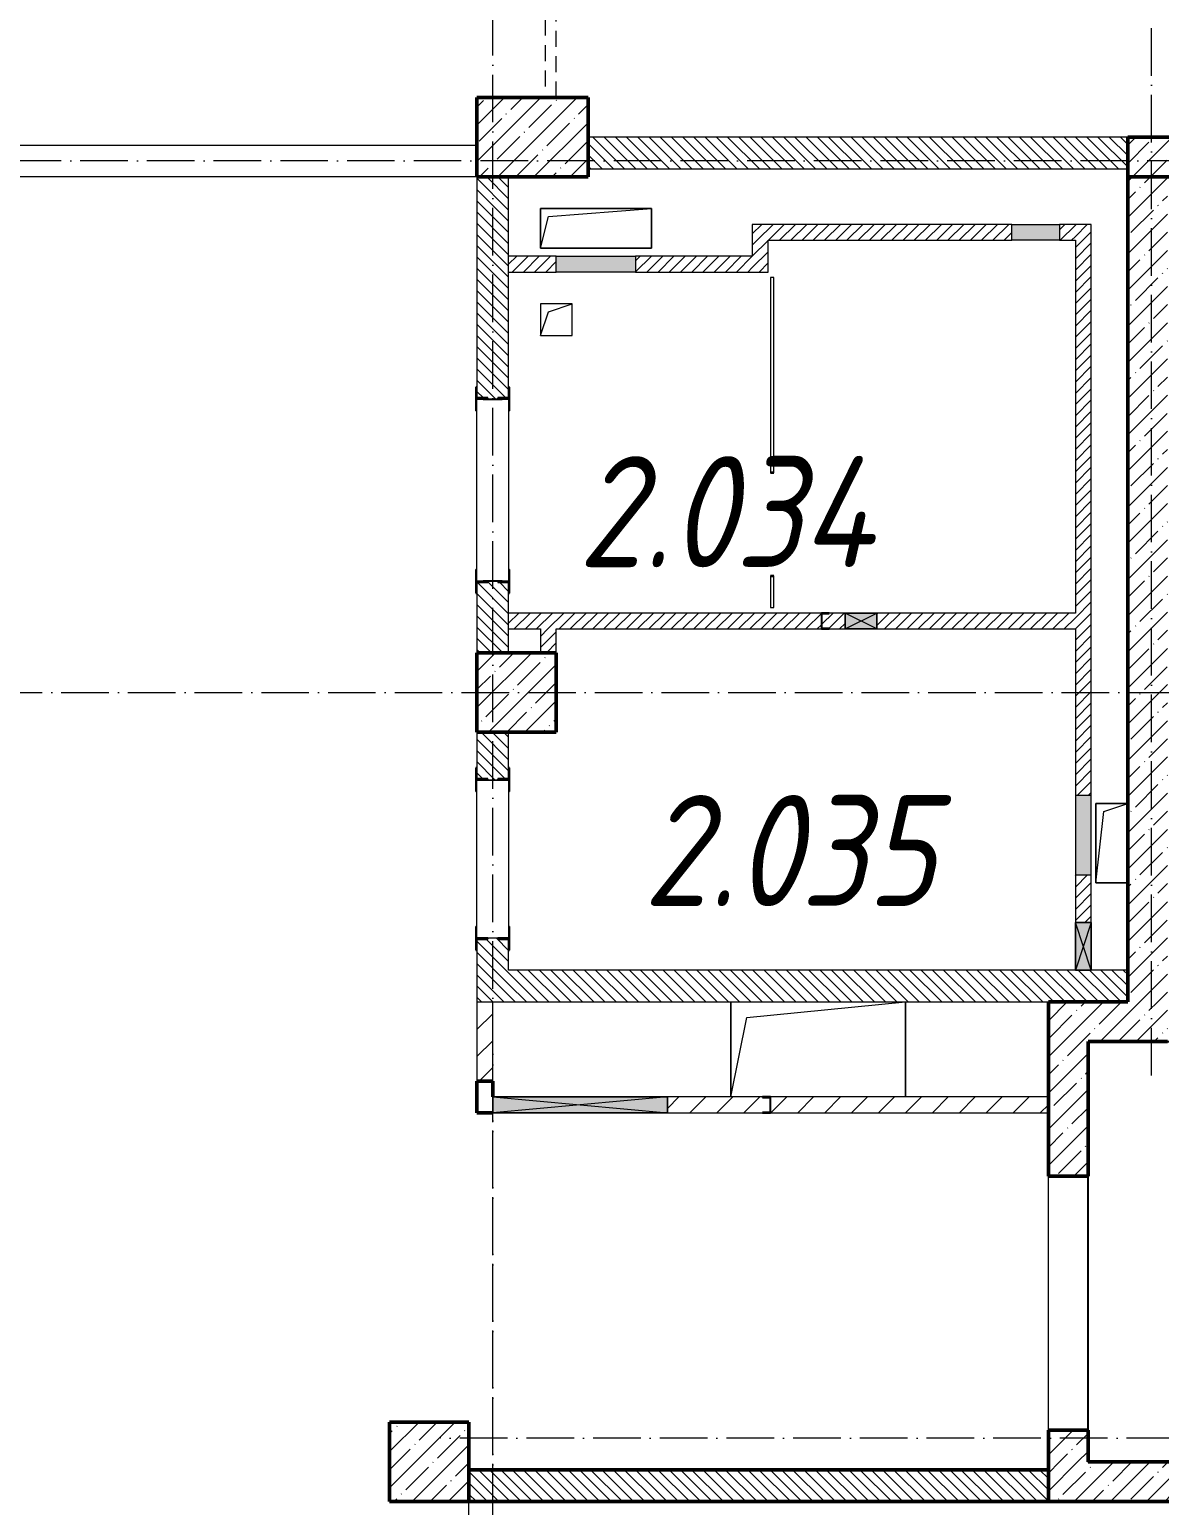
# Model space of a CAD drawing. Header units: millimetres. Extents: x -136833 to 49383, y -8033 to 344618.
# Drawn here: x -41003 to -33884, y 292603 to 301906 of the extents above; entities that cross this region are included whole.
import ezdxf

# ---------------------------------------------------------------- set-up
doc = ezdxf.new("R2010")
doc.units = ezdxf.units.MM
doc.linetypes.add('200_ШТРИХ_ш1п0_6_', pattern=[160, 100, -60])
doc.linetypes.add('50_200_ШТРИХ_1Т_ш5_п1_п1_', pattern=[700, 500, -100, 0, -100])
for name, color, linetype, lineweight in [('A-DETL-____-OTLN-3', 7, '200_ШТРИХ_ш1п0_6_', 9), ('A-DETL-GENF-OTLN', 7, 'Continuous', 9), ('A-DOOR-OPNG-MCUT', 7, 'Continuous', 35), ('A-FLOR-____-OTLN', 7, 'Continuous', 9), ('A-GENM-____-MCUT', 7, 'Continuous', 25), ('A-GENM-____-OTLN', 7, 'Continuous', 9), ('A-GENM-____-OTLN-1', 7, 'Continuous', 25), ('A-GLAZ-____-OTLN', 7, 'Continuous', 9), ('A-WALL-____-MCUT', 7, 'Continuous', 13), ('A-WALL-____-MCUT-1', 7, 'Continuous', 9), ('A-WALL-____-MCUT-2', 7, 'Continuous', 50), ('A-WALL-____-OTLN', 7, 'Continuous', 9), ('A-WALL-____-PATT-1', 7, 'Continuous', 9), ('A-WALL-FNSH-MCUT-1', 7, 'Continuous', 9), ('I-WALL-____-OTLN', 7, 'Continuous', 9), ('S-COLS-____-MCUT', 7, 'Continuous', 50), ('S-COLS-____-OTLN', 7, 'Continuous', 9), ('S-GRID-____-OTLN-1', 7, '50_200_ШТРИХ_1Т_ш5_п1_п1_', 9), ('Марки помещений', 7, 'Continuous', 9)]:
    doc.layers.add(name, color=color, linetype=linetype, lineweight=lineweight)
doc.layers.add('A-DOOR-____-OTLN-1', color=7, linetype='Continuous', lineweight=9, true_color=0xffffff)
doc.styles.add('ISOCPEUR_I_2', font='isocpeui.ttf', dxfattribs={"width": 0.85, "height": 2.3})
pattern_1 = [(135, (-131434.413, 245796.486), (-35.35534, -35.35534), [])]
pattern_2 = [(45, (-131434.413, 245796.486), (-35.35534, 35.35534), [])]
pattern_3 = [(45, (-92950, -47081.04), (-114.04925, 114.04925), []), (45, (-92835.95, -47081.04), (-114.04925, 114.04925), [201.613, -40.323, 3.353, -36.97])]
pattern_4 = [(45, (-131434.41, 245796.49), (-84.85281, 84.85281), [])]
pattern_5 = [(45, (-131434.41, 245796.49), (-114.04925, 114.04925), []), (45, (-131320.36, 245796.49), (-114.04925, 114.04925), [201.612, -40.322, 3.353, -36.97])]

# ---------------------------------------------------------------- blocks, each defined once
blk = doc.blocks.new('BSC_Колонна _Прямоугольная - 500х700-V110-АР1_План отверстий 2 этажа в осях 1-64_Ю-ЯЯ')
at = {"layer": 'S-COLS-____-OTLN'}
h = blk.add_hatch(dxfattribs=at)
h.set_pattern_fill('FP_123', color=256, style=0, pattern_type=2)
h.set_pattern_definition([(315, (-55431.04, 93600), (114.04925, 114.04925), []), (315, (-55431.04, 93485.95), (114.04925, 114.04925), [201.613, -40.323, 3.353, -36.97])])
h.paths.add_polyline_path([(-250, 350), (-250, -350), (250, -350), (250, 350)], flags=0)
at = {"layer": 'S-COLS-____-MCUT'}
for p, q in [((250, 350), (-250, 350)), ((-250, 350), (-250, -350)), ((250, -350), (250, 350)), ((-250, -350), (250, -350))]:
    blk.add_line(p, q, dxfattribs=at)
blk = doc.blocks.new('BSC_Колонна _Прямоугольная - 500х500-V124-АР1_План отверстий 2 этажа в осях 1-64_Ю-ЯЯ')
at = {"layer": 'S-COLS-____-OTLN'}
h = blk.add_hatch(dxfattribs=at)
h.set_pattern_fill('FP_137', color=256, style=0, pattern_type=2)
h.set_pattern_definition(pattern_3)
h.paths.add_polyline_path([(-250, -250), (250, -250), (250, 250), (-250, 250)], flags=0)
at = {"layer": 'S-COLS-____-MCUT'}
for p, q in [((250, 250), (-250, 250)), ((-250, 250), (-250, -250)), ((250, -250), (250, 250)), ((-250, -250), (250, -250))]:
    blk.add_line(p, q, dxfattribs=at)
blk = doc.blocks.new('BSC_Колонна _Прямоугольная - 500х500-V147-АР1_План отверстий 2 этажа в осях 1-64_Ю-ЯЯ')
at = {"layer": 'S-COLS-____-OTLN'}
h = blk.add_hatch(dxfattribs=at)
h.set_pattern_fill('FP_160', color=256, style=0, pattern_type=2)
h.set_pattern_definition([(45, (-93500, -51931.04), (-114.04925, 114.04925), []), (45, (-93385.95, -51931.04), (-114.04925, 114.04925), [201.613, -40.323, 3.353, -36.97])])
h.paths.add_polyline_path([(-250, -250), (250, -250), (250, 250), (-250, 250)], flags=0)
at = {"layer": 'S-COLS-____-MCUT'}
for p, q in [((250, 250), (-250, 250)), ((-250, 250), (-250, -250)), ((250, -250), (250, 250)), ((-250, -250), (250, -250))]:
    blk.add_line(p, q, dxfattribs=at)
blk = doc.blocks.new('DOR_ДУ_распашная__1Ст_Прямоугольная_ШЕР - Вн_650х2100h_Кабинки С_у-19996353-АР1_План отверстий 2 этажа в осях 1-64_Ю-ЯЯ')
at = {"layer": 'A-DOOR-OPNG-MCUT'}
for p, q in [((-325, 10), (-325, -10)), ((325, -10), (325, 10))]:
    blk.add_line(p, q, dxfattribs=at)
blk = doc.blocks.new('154_Фахверк_СКБ_Швеллер - Тип_100_3960-28318856-АР1_План отверстий 2 этажа в осях 1-64_Ю-ЯЯ')
at = {"layer": 'A-GENM-____-MCUT'}
for p, q in [((175, 50), (125, 50)), ((125, 50), (125, -50)), ((128, 47), (175, 47)), ((128, -47), (128, 47)), ((175, 47), (175, 50)), ((125, -50), (175, -50)), ((175, -47), (128, -47)), ((175, -50), (175, -47))]:
    blk.add_line(p, q, dxfattribs=at)
blk = doc.blocks.new('154_Фахверк_СКБ_Швеллер - Тип_100_3960-28331862-АР1_План отверстий 2 этажа в осях 1-64_Ю-ЯЯ')
at = {"layer": 'A-GENM-____-MCUT'}
for p, q in [((175, 50), (125, 50)), ((125, 50), (125, -50)), ((128, 47), (175, 47)), ((128, -47), (128, 47)), ((175, 47), (175, 50)), ((125, -50), (175, -50)), ((175, -47), (128, -47)), ((175, -50), (175, -47))]:
    blk.add_line(p, q, dxfattribs=at)
blk = doc.blocks.new('154_Стойка_СКБ_Уголок - СМ-2180_200-28268025-АР1_План отверстий 2 этажа в осях 1-64_Ю-ЯЯ')
at = {"layer": 'A-GENM-____-MCUT'}
for p, q in [((125, 156), (125, 81)), ((200, 156), (125, 156)), ((131, 81), (131, 150)), ((131, 150), (200, 150)), ((200, 150), (200, 156)), ((125, 81), (131, 81)), ((131, 19), (125, 19)), ((125, 19), (125, -56)), ((131, -50), (131, 19)), ((125, -56), (200, -56)), ((200, -50), (131, -50)), ((200, -56), (200, -50))]:
    blk.add_line(p, q, dxfattribs=at)
blk = doc.blocks.new('Стойка_Влож_Полоса боковая - Полоса-28213942-АР1_План отверстий 2 этажа в осях 1-64_Ю-ЯЯ')
at = {"layer": 'A-GENM-____-OTLN'}
for p, q in [((-5, 60), (0, 60)), ((-5, -60), (-5, 60)), ((0, -60), (-5, -60))]:
    blk.add_line(p, q, dxfattribs=at)
blk = doc.blocks.new('Стойка_Влож_Уголок_Опорный - Уголок-28213941-АР1_План отверстий 2 этажа в осях 1-64_Ю-ЯЯ')
at = {"layer": 'A-GENM-____-OTLN'}
for p, q in [((-212, -6), (-212, 0)), ((0, 0), (0, -6)), ((-212, -75), (-212, -6)), ((-212, -6), (-206, -6)), ((-212, -75), (-206, -75)), ((-6, -6), (0, -6)), ((-6, -75), (0, -75)), ((0, -6), (0, -75))]:
    blk.add_line(p, q, dxfattribs=at)
blk = doc.blocks.new('AR_Отверстие Ниша - Лючок-32401671-АР1_План отверстий 2 этажа в осях 1-64_Ю-ЯЯ')
at = {"layer": 'A-GLAZ-____-OTLN'}
blk.add_hatch(color=256, dxfattribs=at).paths.add_polyline_path([(250, -50), (250, 50), (-250, 50), (-250, -50)], flags=0)
for p, q in [((250, 50), (-250, 50)), ((-250, 50), (-250, -50)), ((250, -50), (250, 50)), ((-250, -50), (250, -50))]:
    blk.add_line(p, q, dxfattribs=at)
blk = doc.blocks.new('AR_Отверстие Ниша - Лючок-32401647-АР1_План отверстий 2 этажа в осях 1-64_Ю-ЯЯ')
at = {"layer": 'A-GLAZ-____-OTLN'}
blk.add_hatch(color=256, dxfattribs=at).paths.add_polyline_path([(150, 50), (-150, 50), (-150, -50), (150, -50)], flags=0)
for p, q in [((-150, 50), (150, 50)), ((-150, -50), (-150, 50)), ((150, 50), (150, -50)), ((150, -50), (-150, -50))]:
    blk.add_line(p, q, dxfattribs=at)
blk = doc.blocks.new('AR_Отверстие Ниша - Лючок-32401869-АР1_План отверстий 2 этажа в осях 1-64_Ю-ЯЯ')
at = {"layer": 'A-GLAZ-____-OTLN'}
blk.add_hatch(color=256, dxfattribs=at).paths.add_polyline_path([(250, 50), (-250, 50), (-250, -50), (250, -50)], flags=0)
for p, q in [((-250, 50), (250, 50)), ((-250, -50), (-250, 50)), ((250, 50), (250, -50)), ((250, -50), (-250, -50))]:
    blk.add_line(p, q, dxfattribs=at)
blk = doc.blocks.new('AR_Отверстие прямоугольное _в плите_ - AR_Отверстие прямоугольное _в плите_-30459207-АР1_План отверстий 2 этажа в осях 1-64_Ю-ЯЯ')
at = {"layer": 'A-GENM-____-OTLN'}
for p, q in [((100, 100), (-100, 100)), ((-100, 100), (-100, -100)), ((-50, 50), (100, 100)), ((100, -100), (100, 100)), ((-100, -100), (-50, 50)), ((-100, -100), (100, -100))]:
    blk.add_line(p, q, dxfattribs=at)
blk = doc.blocks.new('AR_Отверстие прямоугольное _в плите_ - AR_Отверстие прямоугольное _в плите_-30229458-АР1_План отверстий 2 этажа в осях 1-64_Ю-ЯЯ')
at = {"layer": 'A-GENM-____-OTLN'}
for p, q in [((100, 250), (-100, 250)), ((-100, 250), (-100, -250)), ((-100, -250), (-50, 200)), ((-50, 200), (100, 250)), ((-100, -250), (100, -250))]:
    blk.add_line(p, q, dxfattribs=at)
blk = doc.blocks.new('AR_Отверстие прямоугольное _в плите_ - AR_Отверстие прямоугольное _в плите_-30459221-АР1_План отверстий 2 этажа в осях 1-64_Ю-ЯЯ')
at = {"layer": 'A-GENM-____-OTLN'}
for p, q in [((350, 125), (-350, 125)), ((-350, 125), (-350, -125)), ((-300, 75), (350, 125)), ((350, -125), (350, 125)), ((-350, -125), (-300, 75)), ((-350, -125), (350, -125))]:
    blk.add_line(p, q, dxfattribs=at)
blk = doc.blocks.new('AR_Отверстие прямоугольное _в плите_ - AR_Отверстие прямоугольное _в плите_-30552682-АР1_План отверстий 2 этажа в осях 1-64_Ю-ЯЯ')
at = {"layer": 'A-GENM-____-OTLN'}
for p, q in [((-550, 300), (-550, -300)), ((-450, 200), (550, 300)), ((550, -300), (550, 300)), ((-550, -300), (-450, 200))]:
    blk.add_line(p, q, dxfattribs=at)
blk = doc.blocks.new('AR_Отверстие прямоугольное _в стене__БезПР - AR_Отверстие прямоугольное _в стене__БезПР-36427953-АР1_План отверстий 2 этажа в осях 1-64_Ю-ЯЯ')
at = {"layer": 'A-GLAZ-____-OTLN'}
blk.add_hatch(color=256, dxfattribs=at).paths.add_polyline_path([(100, 50), (-100, 50), (-100, -50), (100, -50)], flags=0)
at = {"layer": 'A-DETL-GENF-OTLN'}
for p, q in [((-100, -50), (-100, 50)), ((-100, 50), (100, 50)), ((100, 50), (-100, -50)), ((-100, 50), (100, -50)), ((100, 50), (-100, 50)), ((-100, 50), (-100, -50)), ((100, 50), (100, -50)), ((100, -50), (100, 50)), ((100, -50), (-100, -50)), ((-100, -50), (100, -50))]:
    blk.add_line(p, q, dxfattribs=at)
blk = doc.blocks.new('AR_Отверстие прямоугольное _в стене__БезПР - AR_Отверстие прямоугольное _в стене__БезПР-36789536-АР1_План отверстий 2 этажа в осях 1-64_Ю-ЯЯ')
at = {"layer": 'A-GLAZ-____-OTLN'}
blk.add_hatch(color=256, dxfattribs=at).paths.add_polyline_path([(150, 50), (-150, 50), (-150, -50), (150, -50)], flags=0)
at = {"layer": 'A-DETL-GENF-OTLN'}
for p, q in [((-150, -50), (-150, 50)), ((-150, 50), (150, 50)), ((150, 50), (-150, -50)), ((-150, 50), (150, -50)), ((150, 50), (-150, 50)), ((-150, 50), (-150, -50)), ((150, 50), (150, -50)), ((150, -50), (150, 50)), ((150, -50), (-150, -50)), ((-150, -50), (150, -50))]:
    blk.add_line(p, q, dxfattribs=at)
blk = doc.blocks.new('BSC_Колонна _Прямоугольная1 - 200х100 _металл_-V206-АР1_План отверстий 2 этажа в осях 1-64_Ю-ЯЯ')
at = {"layer": 'S-COLS-____-MCUT'}
for p, q in [((0, 50), (-100, 50)), ((-100, 50), (-100, -50)), ((100, -50), (100, 50)), ((-100, -50), (100, -50))]:
    blk.add_line(p, q, dxfattribs=at)
blk = doc.blocks.new('AR_Отверстие прямоугольное _в стене_ - AR_Отверстие прямоугольное _в стене__ОВ-36943067-АР1_План отверстий 2 этажа в осях 1-64_Ю-ЯЯ')
at = {"layer": 'A-GLAZ-____-OTLN'}
blk.add_hatch(color=256, dxfattribs=at).paths.add_polyline_path([(550, -50), (550, 50), (-550, 50), (-550, -50)], flags=0)
at = {"layer": 'A-DETL-GENF-OTLN'}
for p, q in [((-550, -50), (-550, 50)), ((-550, 50), (550, 50)), ((550, 50), (-550, -50)), ((-550, 50), (550, -50)), ((550, 50), (-550, 50)), ((-550, 50), (-550, -50)), ((550, 50), (550, -50)), ((550, -50), (550, 50)), ((550, -50), (-550, -50)), ((-550, -50), (550, -50))]:
    blk.add_line(p, q, dxfattribs=at)
blk = doc.blocks.new('BSC_Колонна _Прямоугольная - 500х500-V128-АР1_План отверстий 2 этажа в осях 1-64_А-ГГ')
at = {"layer": 'S-COLS-____-OTLN'}
h = blk.add_hatch(dxfattribs=at)
h.set_pattern_fill('FP_158', color=256, style=0, pattern_type=2)
h.set_pattern_definition(pattern_3)
h.paths.add_polyline_path([(-250, -250), (250, -250), (250, 250), (-250, 250)], flags=0)
at = {"layer": 'S-COLS-____-MCUT'}
for p, q in [((250, 250), (-250, 250)), ((-250, 250), (-250, -250)), ((250, -250), (250, 250)), ((-250, -250), (250, -250))]:
    blk.add_line(p, q, dxfattribs=at)
blk = doc.blocks.new('3эт')
at = {"layer": 'S-GRID-____-OTLN-1', "color": 251, "ltscale": 0.6, "true_color": 0x636466}
for p, q in [((377120.7, -46882.4), (377120.7, 4029.4)), ((381270.7, -37346.8), (381270.7, 4029.4)), ((387845.1, -31582.4), (279101.9, -31582.4)), ((352977.2, -34932.4), (387845.1, -34932.4)), ((377120.7, -91346.1), (377120.7, -36982.5)), ((387715.1, -39632.4), (376792, -39632.4)), ((387715.1, -39632.4), (376792, -39632.4))]:
    blk.add_line(p, q, dxfattribs=at)

msp = doc.modelspace()

# ---------------------------------------------------------------- hatches: boundary and pattern name
at = {"layer": 'A-WALL-____-PATT-1'}
h = msp.add_hatch(dxfattribs=at)
h.set_pattern_fill('FP_6', color=256, style=0, pattern_type=2)
h.set_pattern_definition(pattern_1)
h.paths.add_polyline_path([(-34084.4, 301027.5), (-34084.4, 301227.5), (-37484.4, 301227.5), (-37484.4, 301027.5), (-36004.6, 301027.5)], flags=0)
h = msp.add_hatch(dxfattribs=at)
h.set_pattern_fill('FP_13', color=256, style=0, pattern_type=2)
h.set_pattern_definition(pattern_5)
h.paths.add_polyline_path([(-30684.4, 300977.5), (-30684.4, 301227.5), (-34084.4, 301227.5), (-34084.4, 300977.5), (-32469.6, 300977.5)], flags=0)
h = msp.add_hatch(dxfattribs=at)
h.set_pattern_fill('FP_6', color=256, style=0, pattern_type=2)
h.set_pattern_definition(pattern_1)
h.paths.add_polyline_path([(-37984.4, 297977.5), (-37984.4, 298421.5), (-38053.4, 298421.5), (-38053.4, 298427.5), (-38115.4, 298427.5), (-38115.4, 298421.5), (-38184.4, 298421.5), (-38184.4, 297977.5)], flags=0)
h.paths.add_polyline_path([(-38053.4, 299577.5), (-38053.4, 299583.5), (-37984.4, 299583.5), (-37984.4, 300977.5), (-38184.4, 300977.5), (-38184.4, 299583.5), (-38115.4, 299583.5), (-38115.4, 299577.5)], flags=0)
h = msp.add_hatch(dxfattribs=at)
h.set_pattern_fill('FP_13', color=256, style=0, pattern_type=2)
h.set_pattern_definition(pattern_5)
h.paths.add_polyline_path([(-33834.4, 295777.5), (-33834.4, 300977.5), (-34084.4, 300977.5), (-34084.4, 295777.5)], flags=0)
h = msp.add_hatch(dxfattribs=at)
h.set_pattern_fill('FP_5', color=256, style=0, pattern_type=2)
h.set_pattern_definition(pattern_2)
h.paths.add_polyline_path([(-34514.4, 300577.5), (-34414.4, 300577.5), (-34414.4, 300677.5), (-34514.4, 300677.5), (-34514.4, 300672.4)], flags=0)
h.paths.add_polyline_path([(-36349.4, 300577.5), (-34814.4, 300577.5), (-34814.4, 300677.5), (-36449.4, 300677.5), (-36449.4, 300577.5)], flags=0)
h = msp.add_hatch(dxfattribs=at)
h.set_pattern_fill('FP_5', color=256, style=0, pattern_type=2)
h.set_pattern_definition(pattern_2)
h.paths.add_polyline_path([(-34327.7, 296277.5), (-34314.4, 296277.5), (-34314.4, 296577.5), (-34414.4, 296577.5), (-34414.4, 296277.5), (-34328.4, 296277.5)], flags=0)
h.paths.add_polyline_path([(-34414.4, 297077.5), (-34314.4, 297077.5), (-34314.4, 300677.5), (-34414.4, 300677.5), (-34414.4, 298127.5)], flags=0)
h = msp.add_hatch(dxfattribs=at)
h.set_pattern_fill('FP_5', color=256, style=0, pattern_type=2)
h.set_pattern_definition(pattern_2)
h.paths.add_polyline_path([(-36349.4, 300377.5), (-36349.4, 300577.5), (-36449.4, 300577.5), (-36449.4, 300377.5)], flags=0)
h = msp.add_hatch(dxfattribs=at)
h.set_pattern_fill('FP_5', color=256, style=0, pattern_type=2)
h.set_pattern_definition(pattern_2)
h.paths.add_polyline_path([(-37684.4, 300377.5), (-37684.4, 300477.5), (-37984.4, 300477.5), (-37984.4, 300377.5)], flags=0)
h.paths.add_polyline_path([(-36449.4, 300377.5), (-36449.4, 300477.5), (-37184.4, 300477.5), (-37184.4, 300377.5)], flags=0)
h = msp.add_hatch(dxfattribs=at)
h.set_pattern_fill('FP_5', color=256, style=0, pattern_type=2)
h.set_pattern_definition(pattern_2)
h.paths.add_polyline_path([(-35664.4, 298127.5), (-34414.4, 298127.5), (-34414.4, 298227.5), (-35664.4, 298227.5), (-35664.4, 298189.3)], flags=0)
h.paths.add_polyline_path([(-37784.4, 298127.5), (-36014.4, 298127.5), (-36014.4, 298227.5), (-37984.4, 298227.5), (-37984.4, 298127.5)], flags=0)
h.paths.add_polyline_path([(-35864.4, 298127.5), (-35864.4, 298227.5), (-35964.4, 298227.5), (-35964.4, 298224.5), (-36011.4, 298224.5), (-36011.4, 298130.5), (-35964.4, 298130.5), (-35964.4, 298127.5)], flags=0)
h = msp.add_hatch(dxfattribs=at)
h.set_pattern_fill('FP_5', color=256, style=0, pattern_type=2)
h.set_pattern_definition(pattern_2)
h.paths.add_polyline_path([(-37784.4, 297977.5), (-37684.4, 297977.5), (-37684.4, 298127.5), (-37784.4, 298127.5)], flags=0)
h = msp.add_hatch(dxfattribs=at)
h.set_pattern_fill('FP_6', color=256, style=0, pattern_type=2)
h.set_pattern_definition(pattern_1)
h.paths.add_polyline_path([(-37984.4, 295777.5), (-37984.4, 296171.5), (-38053.4, 296171.5), (-38053.4, 296177.5), (-38115.4, 296177.5), (-38115.4, 296171.5), (-38184.4, 296171.5), (-38184.4, 295777.5)], flags=0)
h.paths.add_polyline_path([(-38115.4, 297177.5), (-38053.4, 297177.5), (-38053.4, 297183.5), (-37984.4, 297183.5), (-37984.4, 297477.5), (-38184.4, 297477.5), (-38184.4, 297183.5), (-38115.4, 297183.5)], flags=0)
h = msp.add_hatch(dxfattribs=at)
h.set_pattern_fill('FP_6', color=256, style=0, pattern_type=2)
h.set_pattern_definition(pattern_1)
h.paths.add_polyline_path([(-36004.6, 295777.5), (-34084.4, 295777.5), (-34084.4, 295977.5), (-37984.4, 295977.5), (-37984.4, 295777.5)], flags=0)
h = msp.add_hatch(dxfattribs=at)
h.set_pattern_fill('FP_4', color=256, style=0, pattern_type=2)
h.set_pattern_definition(pattern_4)
h.paths.add_polyline_path([(-38184.4, 295277.5), (-38084.4, 295277.5), (-38084.4, 295777.5), (-38184.4, 295777.5)], flags=0)
h = msp.add_hatch(dxfattribs=at)
h.set_pattern_fill('FP_13', color=256, style=0, pattern_type=2)
h.set_pattern_definition(pattern_5)
h.paths.add_polyline_path([(-33834.4, 295527.5), (-33834.4, 295777.5), (-34584.4, 295777.5), (-34584.4, 295527.5), (-34334.4, 295527.5)], flags=0)
h = msp.add_hatch(dxfattribs=at)
h.set_pattern_fill('FP_13', color=256, style=0, pattern_type=2)
h.set_pattern_definition(pattern_5)
h.paths.add_polyline_path([(-34334.4, 292877.5), (-34334.4, 293077.5), (-34584.4, 293077.5), (-34584.4, 292877.5)], flags=0)
h.paths.add_polyline_path([(-34584.4, 294677.5), (-34334.4, 294677.5), (-34334.4, 295527.5), (-34584.4, 295527.5)], flags=0)
h = msp.add_hatch(dxfattribs=at)
h.set_pattern_fill('FP_4', color=256, style=0, pattern_type=2)
h.set_pattern_definition(pattern_4)
h.paths.add_polyline_path([(-34584.4, 295077.5), (-34584.4, 295177.5), (-36334.4, 295177.5), (-36334.4, 295077.5), (-36004.6, 295077.5)], flags=0)
h.paths.add_polyline_path([(-36384.4, 295077.5), (-36384.4, 295080.5), (-36337.4, 295080.5), (-36337.4, 295174.5), (-36384.4, 295174.5), (-36384.4, 295177.5), (-36984.4, 295177.5), (-36984.4, 295077.5)], flags=0)
h = msp.add_hatch(dxfattribs=at)
h.set_pattern_fill('FP_13', color=256, style=0, pattern_type=2)
h.set_pattern_definition(pattern_5)
h.paths.add_polyline_path([(-30184.4, 292627.5), (-30184.4, 292877.5), (-34584.4, 292877.5), (-34584.4, 292627.5), (-30702.1, 292627.5)], flags=0)
h = msp.add_hatch(dxfattribs=at)
h.set_pattern_fill('FP_25', color=256, style=0, pattern_type=2)
h.set_pattern_definition([(45, (-131434.41, 245796.49), (-114.04925, 114.04925), []), (45, (-131320.36, 245796.49), (-114.04925, 114.04925), [201.612, -40.322, 3.353, -36.97])])
h.paths.add_polyline_path([(-30184.4, 292627.5), (-30184.4, 292877.5), (-34584.4, 292877.5), (-34584.4, 292627.5), (-30702.6, 292627.5)], flags=0)
h = msp.add_hatch(dxfattribs=at)
h.set_pattern_fill('FP_6', color=256, style=0, pattern_type=2)
h.set_pattern_definition(pattern_1)
h.paths.add_polyline_path([(-34584.4, 292627.5), (-34584.4, 292827.5), (-38234.4, 292827.5), (-38234.4, 292627.5), (-36004.6, 292627.5)], flags=0)
h = msp.add_hatch(dxfattribs=at)
h.set_pattern_fill('FP_6', color=256, style=0, pattern_type=2)
h.set_pattern_definition([(135, (-131434.413, 245796.486), (-35.35534, -35.35534), [])])
h.paths.add_polyline_path([(-34584.4, 292627.5), (-34584.4, 292827.5), (-38234.4, 292827.5), (-38234.4, 292627.5), (-36005, 292627.5)], flags=0)

# ---------------------------------------------------------------- linework, layer by layer
msp.add_lwpolyline([(-34334.4, 295527.5), (-30434.4, 295527.5), (-30434.4, 292877.5), (-34334.4, 292877.5)], close=True)
at = {"layer": 'A-DETL-____-OTLN-3'}
for p, q in [((-37754.4, 306927.5), (-37754.4, 301477.5)), ((-37684.4, 301477.5), (-37684.4, 306927.5))]:
    msp.add_line(p, q, dxfattribs=at)
at = {"layer": 'A-FLOR-____-OTLN'}
for p, q in [((-37784.4, 300777.5), (-37084.4, 300777.5)), ((-37784.4, 300527.5), (-37784.4, 300777.5)), ((-37084.4, 300777.5), (-37084.4, 300527.5)), ((-37084.4, 300527.5), (-37784.4, 300527.5)), ((-34284.4, 297027.5), (-34084.4, 297027.5)), ((-34284.4, 296527.5), (-34284.4, 297027.5)), ((-34084.4, 296527.5), (-34284.4, 296527.5)), ((-36584.4, 295177.5), (-36584.4, 295777.5)), ((-35484.4, 295777.5), (-35484.4, 295177.5)), ((-38234.4, 289277.5), (-38234.4, 292627.5)), ((-38234.4, 289277.5), (-38234.4, 292627.5))]:
    msp.add_line(p, q, dxfattribs=at)
at = {"layer": 'A-WALL-____-MCUT'}
for p, q in [((-34084.4, 301227.5), (-37484.4, 301227.5)), ((-38184.4, 300977.5), (-38184.4, 299652.5)), ((-37984.4, 299652.5), (-37984.4, 300977.5)), ((-37484.4, 301027.5), (-34084.4, 301027.5)), ((-38115.4, 299577.5), (-38053.4, 299577.5)), ((-38053.4, 298427.5), (-38115.4, 298427.5)), ((-38184.4, 298352.5), (-38184.4, 297977.5)), ((-37984.4, 297977.5), (-37984.4, 298352.5)), ((-38184.4, 297477.5), (-38184.4, 297252.5)), ((-37984.4, 297252.5), (-37984.4, 297477.5)), ((-38115.4, 297177.5), (-38053.4, 297177.5)), ((-38053.4, 296177.5), (-38115.4, 296177.5)), ((-38184.4, 296102.5), (-38184.4, 295777.5)), ((-37984.4, 295977.5), (-37984.4, 296102.5)), ((-34414.4, 295977.5), (-37984.4, 295977.5)), ((-34084.4, 295977.5), (-34314.4, 295977.5)), ((-38184.4, 295777.5), (-34584.4, 295777.5)), ((-34584.4, 292827.5), (-38234.4, 292827.5)), ((-38234.4, 292627.5), (-34584.4, 292627.5))]:
    msp.add_line(p, q, dxfattribs=at)
at = {"layer": 'A-WALL-____-MCUT-1'}
for p, q in [((-34584.4, 293077.5), (-34584.4, 292627.5)), ((-30184.4, 292877.5), (-34334.4, 292877.5)), ((-34584.4, 292627.5), (-30184.4, 292627.5))]:
    msp.add_line(p, q, dxfattribs=at)
at = {"layer": 'A-WALL-____-MCUT-2'}
for p, q in [((-34084.4, 301227.5), (-34084.4, 295777.5)), ((-30684.4, 301227.5), (-34084.4, 301227.5)), ((-34084.4, 300977.5), (-30684.4, 300977.5)), ((-34584.4, 295777.5), (-34584.4, 294677.5)), ((-34084.4, 295777.5), (-34584.4, 295777.5)), ((-34334.4, 294677.5), (-34334.4, 295527.5)), ((-34334.4, 295527.5), (-33834.4, 295527.5)), ((-34584.4, 294677.5), (-34334.4, 294677.5)), ((-34334.4, 293077.5), (-34584.4, 293077.5)), ((-34584.4, 293077.5), (-34584.4, 292627.5)), ((-34334.4, 292877.5), (-34334.4, 293077.5)), ((-30184.4, 292877.5), (-34334.4, 292877.5)), ((-34584.4, 292827.5), (-38234.4, 292827.5)), ((-38234.4, 292627.5), (-34584.4, 292627.5)), ((-34584.4, 292627.5), (-30184.4, 292627.5))]:
    msp.add_line(p, q, dxfattribs=at)
at = {"layer": 'A-WALL-____-OTLN'}
for p, q in [((-34584.4, 293077.5), (-34584.4, 294677.5)), ((-34334.4, 294677.5), (-34334.4, 293077.5))]:
    msp.add_line(p, q, dxfattribs=at)
at = {"layer": 'A-WALL-FNSH-MCUT-1'}
for p, q in [((-34814.4, 300677.5), (-36449.4, 300677.5)), ((-36449.4, 300677.5), (-36449.4, 300477.5)), ((-34314.4, 300677.5), (-34514.4, 300677.5)), ((-34314.4, 297077.5), (-34314.4, 300677.5)), ((-36349.4, 300577.5), (-34814.4, 300577.5)), ((-36349.4, 300377.5), (-36349.4, 300577.5)), ((-34514.4, 300577.5), (-34414.4, 300577.5)), ((-34414.4, 300577.5), (-34414.4, 298227.5)), ((-37684.4, 300477.5), (-37984.4, 300477.5)), ((-36449.4, 300477.5), (-37184.4, 300477.5)), ((-37984.4, 300377.5), (-37684.4, 300377.5)), ((-37184.4, 300377.5), (-36349.4, 300377.5)), ((-36334.4, 300342.5), (-36334.4, 299112.5)), ((-36314.4, 300342.5), (-36334.4, 300342.5)), ((-36314.4, 299112.5), (-36314.4, 300342.5)), ((-36334.4, 298462.5), (-36334.4, 298262.5)), ((-36314.4, 298262.5), (-36314.4, 298462.5)), ((-36014.4, 298227.5), (-37984.4, 298227.5)), ((-36334.4, 298262.5), (-36314.4, 298262.5)), ((-35864.4, 298227.5), (-35964.4, 298227.5)), ((-34414.4, 298227.5), (-35664.4, 298227.5)), ((-37984.4, 298127.5), (-37784.4, 298127.5)), ((-37784.4, 298127.5), (-37784.4, 297977.5)), ((-37684.4, 298127.5), (-36014.4, 298127.5)), ((-37684.4, 297977.5), (-37684.4, 298127.5)), ((-35964.4, 298127.5), (-35864.4, 298127.5)), ((-35664.4, 298127.5), (-34414.4, 298127.5)), ((-34414.4, 298127.5), (-34414.4, 297077.5)), ((-34414.4, 296577.5), (-34414.4, 296277.5)), ((-34314.4, 296277.5), (-34314.4, 296577.5)), ((-38184.4, 295777.5), (-38184.4, 295277.5)), ((-38084.4, 295277.5), (-38084.4, 295777.5)), ((-36384.4, 295177.5), (-36984.4, 295177.5)), ((-34584.4, 295177.5), (-36334.4, 295177.5)), ((-34584.4, 295077.5), (-34584.4, 295177.5)), ((-36984.4, 295077.5), (-36384.4, 295077.5)), ((-36334.4, 295077.5), (-34584.4, 295077.5))]:
    msp.add_line(p, q, dxfattribs=at)
at = {"layer": 'I-WALL-____-OTLN'}
for p, q in [((-42184.4, 301177.5), (-38184.4, 301177.5)), ((-38184.4, 300977.5), (-42184.4, 300977.5)), ((-38184.4, 298427.5), (-38184.4, 299577.5)), ((-37984.4, 299577.5), (-37984.4, 298427.5)), ((-38184.4, 296177.5), (-38184.4, 297177.5)), ((-37984.4, 297177.5), (-37984.4, 296177.5))]:
    msp.add_line(p, q, dxfattribs=at)

# ---------------------------------------------------------------- block references
msp.add_blockref('3эт', (-415205.1, 332659.9))
at = {"layer": 'A-DOOR-____-OTLN-1', "rotation": 90}
msp.add_blockref('DOR_ДУ_распашная__1Ст_Прямоугольная_ШЕР - Вн_650х2100h_Кабинки С_у-19996353-АР1_План отверстий 2 этажа в осях 1-64_Ю-ЯЯ', (-36324.4, 298787.5), dxfattribs=at)
at = {"layer": 'A-GENM-____-OTLN'}
for name, p in [('AR_Отверстие прямоугольное _в плите_ - AR_Отверстие прямоугольное _в плите_-30459221-АР1_План отверстий 2 этажа в осях 1-64_Ю-ЯЯ', (-37434.4, 300652.5)), ('AR_Отверстие прямоугольное _в плите_ - AR_Отверстие прямоугольное _в плите_-30459207-АР1_План отверстий 2 этажа в осях 1-64_Ю-ЯЯ', (-37684.4, 300077.5)), ('Стойка_Влож_Уголок_Опорный - Уголок-28213941-АР1_План отверстий 2 этажа в осях 1-64_Ю-ЯЯ', (-37978.4, 299577.5)), ('Стойка_Влож_Уголок_Опорный - Уголок-28213941-АР1_План отверстий 2 этажа в осях 1-64_Ю-ЯЯ', (-37978.4, 297177.5)), ('AR_Отверстие прямоугольное _в плите_ - AR_Отверстие прямоугольное _в плите_-30229458-АР1_План отверстий 2 этажа в осях 1-64_Ю-ЯЯ', (-34184.4, 296777.5)), ('AR_Отверстие прямоугольное _в плите_ - AR_Отверстие прямоугольное _в плите_-30552682-АР1_План отверстий 2 этажа в осях 1-64_Ю-ЯЯ', (-36034.4, 295477.5))]:
    msp.add_blockref(name, p, dxfattribs=at)
for name, p, rotation in [('Стойка_Влож_Полоса боковая - Полоса-28213942-АР1_План отверстий 2 этажа в осях 1-64_Ю-ЯЯ', (-38084.4, 299577.5), 89.99999999999991), ('Стойка_Влож_Уголок_Опорный - Уголок-28213941-АР1_План отверстий 2 этажа в осях 1-64_Ю-ЯЯ', (-38190.4, 298427.5), 180), ('Стойка_Влож_Полоса боковая - Полоса-28213942-АР1_План отверстий 2 этажа в осях 1-64_Ю-ЯЯ', (-38084.4, 298427.5), 269.9999999999999), ('Стойка_Влож_Полоса боковая - Полоса-28213942-АР1_План отверстий 2 этажа в осях 1-64_Ю-ЯЯ', (-38084.4, 297177.5), 89.99999999999991), ('Стойка_Влож_Уголок_Опорный - Уголок-28213941-АР1_План отверстий 2 этажа в осях 1-64_Ю-ЯЯ', (-38190.4, 296177.5), 180)]:
    msp.add_blockref(name, p, dxfattribs=dict(at, rotation=rotation))
at = {"layer": 'A-GENM-____-OTLN-1'}
for name, p, rotation in [('154_Стойка_СКБ_Уголок - СМ-2180_200-28268025-АР1_План отверстий 2 этажа в осях 1-64_Ю-ЯЯ', (-38034.4, 299452.5), 89.9999999999999), ('154_Стойка_СКБ_Уголок - СМ-2180_200-28268025-АР1_План отверстий 2 этажа в осях 1-64_Ю-ЯЯ', (-38134.4, 298552.5), 269.9999999999999), ('154_Стойка_СКБ_Уголок - СМ-2180_200-28268025-АР1_План отверстий 2 этажа в осях 1-64_Ю-ЯЯ', (-38034.4, 297052.5), 89.9999999999999), ('154_Стойка_СКБ_Уголок - СМ-2180_200-28268025-АР1_План отверстий 2 этажа в осях 1-64_Ю-ЯЯ', (-38134.4, 296302.5), 269.9999999999999), ('154_Фахверк_СКБ_Швеллер - Тип_100_3960-28318856-АР1_План отверстий 2 этажа в осях 1-64_Ю-ЯЯ', (-36209.4, 295127.5), 180)]:
    msp.add_blockref(name, p, dxfattribs=dict(at, rotation=rotation))
msp.add_blockref('154_Фахверк_СКБ_Швеллер - Тип_100_3960-28331862-АР1_План отверстий 2 этажа в осях 1-64_Ю-ЯЯ', (-36139.4, 298177.5), dxfattribs=at)
at = {"layer": 'A-GLAZ-____-OTLN'}
for name, p, rotation in [('AR_Отверстие Ниша - Лючок-32401647-АР1_План отверстий 2 этажа в осях 1-64_Ю-ЯЯ', (-34664.4, 300627.5), 180), ('AR_Отверстие Ниша - Лючок-32401869-АР1_План отверстий 2 этажа в осях 1-64_Ю-ЯЯ', (-37434.4, 300427.5), 180), ('AR_Отверстие прямоугольное _в стене__БезПР - AR_Отверстие прямоугольное _в стене__БезПР-36427953-АР1_План отверстий 2 этажа в осях 1-64_Ю-ЯЯ', (-35764.4, 298177.5), 180), ('AR_Отверстие Ниша - Лючок-32401671-АР1_План отверстий 2 этажа в осях 1-64_Ю-ЯЯ', (-34364.4, 296827.5), 270), ('AR_Отверстие прямоугольное _в стене__БезПР - AR_Отверстие прямоугольное _в стене__БезПР-36789536-АР1_План отверстий 2 этажа в осях 1-64_Ю-ЯЯ', (-34364.4, 296127.5), 270)]:
    msp.add_blockref(name, p, dxfattribs=dict(at, rotation=rotation))
msp.add_blockref('AR_Отверстие прямоугольное _в стене_ - AR_Отверстие прямоугольное _в стене__ОВ-36943067-АР1_План отверстий 2 этажа в осях 1-64_Ю-ЯЯ', (-37534.4, 295127.5), dxfattribs=at)
at = {"layer": 'S-COLS-____-OTLN'}
for name, p, rotation in [('BSC_Колонна _Прямоугольная - 500х700-V110-АР1_План отверстий 2 этажа в осях 1-64_Ю-ЯЯ', (-37834.4, 301227.5), 89.9999999999999), ('BSC_Колонна _Прямоугольная1 - 200х100 _металл_-V206-АР1_План отверстий 2 этажа в осях 1-64_Ю-ЯЯ', (-38134.4, 295177.5), 270.0000000000001)]:
    msp.add_blockref(name, p, dxfattribs=dict(at, rotation=rotation))
for name, p in [('BSC_Колонна _Прямоугольная - 500х500-V147-АР1_План отверстий 2 этажа в осях 1-64_Ю-ЯЯ', (-37934.4, 297727.5)), ('BSC_Колонна _Прямоугольная - 500х500-V124-АР1_План отверстий 2 этажа в осях 1-64_Ю-ЯЯ', (-38484.4, 292877.5)), ('BSC_Колонна _Прямоугольная - 500х500-V128-АР1_План отверстий 2 этажа в осях 1-64_А-ГГ', (-38484.4, 292877.5))]:
    msp.add_blockref(name, p, dxfattribs=at)

# ---------------------------------------------------------------- texts
at = {"layer": 'Марки помещений', "char_height": 700, "attachment_point": 1, "style": 'ISOCPEUR_I_2'}
for s, insert, width in [('2.034', (-37547.4, 299216.7), 817.721), ('2.035', (-37136.3, 297080.6), 785.654)]:
    msp.add_mtext(s, dxfattribs=dict(at, insert=insert, width=width))

doc.saveas('drawing.dxf')
